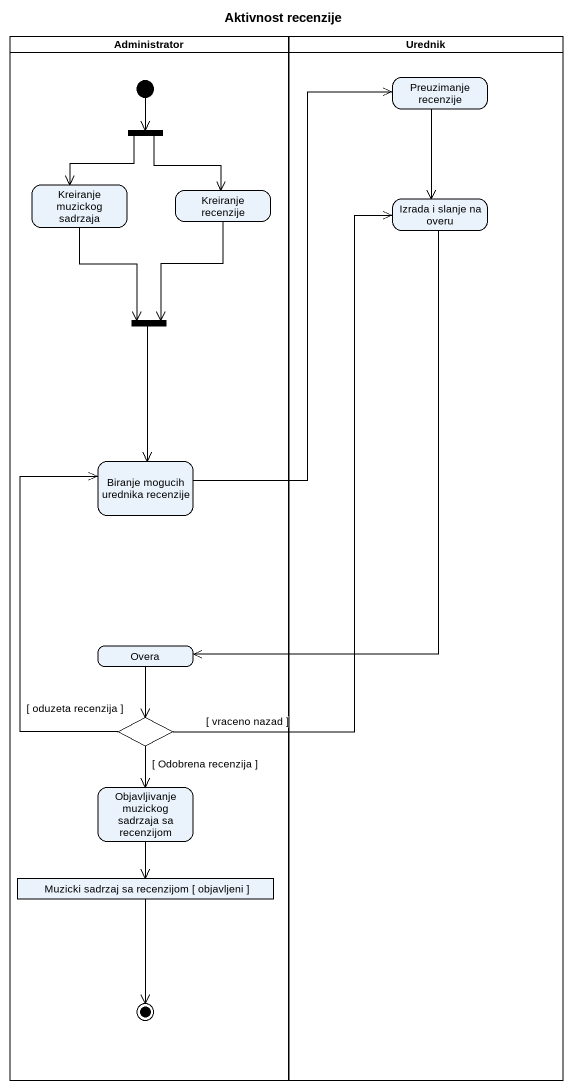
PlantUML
@startuml
title Aktivnost recenzije
hide empty description
state Administrator <<partition>> {
  state fork1 <<fork>>
  state "Kreiranje muzickog sadrzaja" as Kreiranje_muzickog_sadrzaja
  state "Kreiranje recenzije" as Kreiranje_recenzije
  state fork2 <<join>>
  state "Biranje mogucih urednika recenzije" as Biranje_mogucih_urednika
  state Overa
  state choice1 <<choice>>
  state "Objavljivanje muzickog sadrzaja sa recenzijom" as Objavljivanje_muzickog
  state "Muzicki sadrzaj sa recenzijom [ objavljeni ]" as Muzicki_sadrzaj_sa <<object>>
  [*] --> fork1
  Muzicki_sadrzaj_sa --> [*]
}
state Urednik <<partition>> {
  state "Preuzimanje recenzije" as Preuzimanje_recenzije
  state "Izrada i slanje na overu" as Izrada_i_slanje_na_overu
}
Preuzimanje_recenzije --> Izrada_i_slanje_na_overu
fork1 --> Kreiranje_muzickog_sadrzaja
fork1 --> Kreiranje_recenzije
Kreiranje_muzickog_sadrzaja --> fork2
Kreiranje_recenzije --> fork2
Izrada_i_slanje_na_overu --> Overa
fork2 --> Biranje_mogucih_urednika
Biranje_mogucih_urednika -up-> Preuzimanje_recenzije
Overa --> choice1
choice1 -up-> Izrada_i_slanje_na_overu : [ vraceno nazad ]
choice1 -up-> Biranje_mogucih_urednika : [ oduzeta recenzija ]
choice1 --> Objavljivanje_muzickog : [ Odobrena recenzija ]
Objavljivanje_muzickog --> Muzicki_sadrzaj_sa
@enduml
